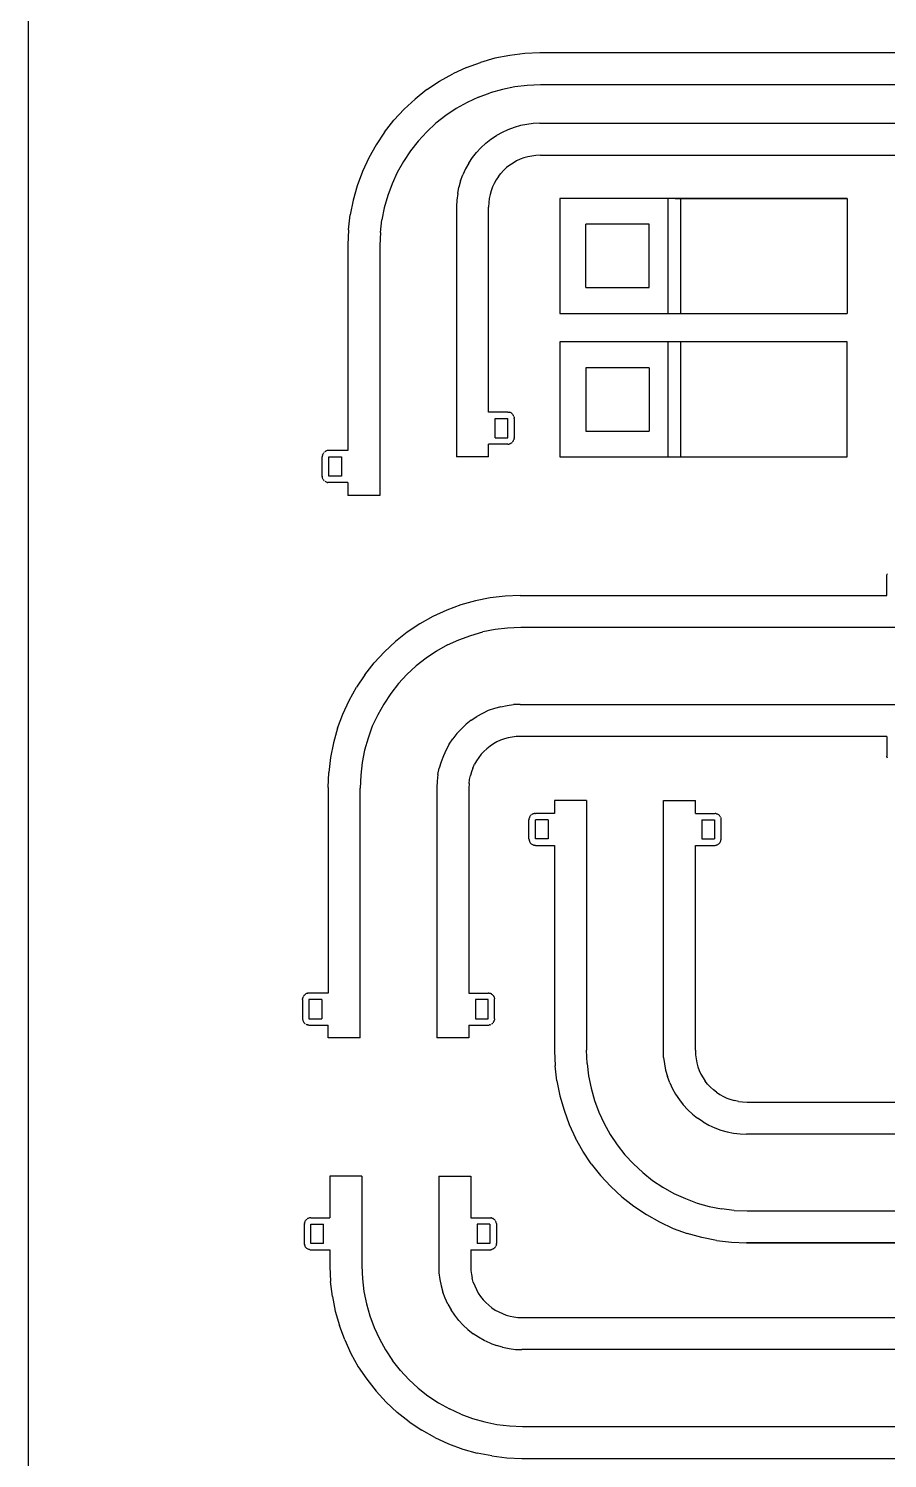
# Model space of a CAD drawing. Extents: x 317 to 717, y -631 to 169.
# Drawn here: x 317.2 to 384.3, y -44.5 to 67.1 of the extents above; entities that cross this region are included whole.
import ezdxf

# ---------------------------------------------------------------- set-up
doc = ezdxf.new("R2010")
doc.units = 0
doc.header["$MEASUREMENT"] = 0
doc.layers.get('0').update_dxf_attribs({"linetype": 'CONTINUOUS'})

msp = doc.modelspace()

# ---------------------------------------------------------------- linework, layer by layer
at = {"color": 1}
for p, q in [((358.66, 53.89), (358.66, 44.89)), ((381.11, 53.89), (358.66, 53.89)), ((367.66, 53.89), (381.11, 53.89)), ((381.11, 53.89), (381.11, 44.89)), ((360.69, 46.92), (360.69, 51.87)), ((365.64, 51.87), (360.69, 51.87)), ((365.64, 46.92), (365.64, 51.87)), ((360.69, 46.92), (365.64, 46.92)), ((358.66, 44.89), (381.11, 44.89)), ((358.66, 42.69), (358.66, 33.69)), ((381.11, 42.69), (358.66, 42.69)), ((381.11, 42.69), (367.66, 42.69)), ((381.11, 33.69), (381.11, 42.69)), ((360.69, 40.66), (360.69, 35.71)), ((365.64, 40.66), (360.69, 40.66)), ((365.64, 40.66), (365.64, 35.71)), ((354.6, 37.19), (353.1, 37.19)), ((354.6, 34.69), (353.1, 34.69)), ((360.69, 35.71), (365.64, 35.71)), ((342.1, 34.19), (340.6, 34.19)), ((358.66, 33.69), (381.11, 33.69)), ((342.1, 31.69), (340.6, 31.69)), ((384.21, 11.86), (384.21, 10.36)), ((358.25, 5.85), (356.75, 5.85)), ((340.56, -8.19), (339.06, -8.19))]:
    msp.add_line(p, q, dxfattribs=at)
at = {"color": 5}
for p, q in [((367.11, 53.89), (367.11, 44.89)), ((368.11, 44.89), (368.11, 53.89)), ((367.11, 42.69), (367.11, 33.69)), ((368.11, 33.69), (368.11, 42.69))]:
    msp.add_line(p, q, dxfattribs=at)
at = {"linetype": 'Continuous'}
msp.add_lwpolyline([(317.15, 168.7), (717.15, 168.7), (717.15, -631.3), (317.15, -631.3)], close=True, dxfattribs=at)
at = {"color": 1}
for points in [[(353.59, 64.83), (352.46, 64.51)], [(354.75, 65.06), (353.59, 64.83)], [(355.92, 65.2), (354.75, 65.06)], [(357.1, 65.25), (355.92, 65.2)], [(386.05, 65.25), (357.1, 65.25)], [(351.36, 64.1), (350.29, 63.61)], [(351.36, 64.1), (352.46, 64.51)], [(348.28, 62.38), (349.26, 63.04)], [(349.26, 63.04), (350.29, 63.61)], [(355.14, 62.59), (354.18, 62.4)], [(356.12, 62.71), (355.14, 62.59)], [(357.15, 62.75), (356.12, 62.71)], [(417.15, 62.75), (357.15, 62.75)], [(347.35, 61.65), (346.49, 60.85)], [(348.28, 62.38), (347.35, 61.65)], [(352.31, 61.79), (351.42, 61.38)], [(352.31, 61.79), (353.23, 62.13)], [(354.18, 62.4), (353.23, 62.13)], [(346.49, 60.85), (345.69, 59.99)], [(349.75, 60.36), (348.98, 59.75)], [(350.57, 60.9), (349.75, 60.36)], [(351.42, 61.38), (350.57, 60.9)], [(344.96, 59.06), (345.69, 59.99)], [(348.98, 59.75), (348.26, 59.08)], [(354.61, 59.25), (354.15, 59.04)], [(355.09, 59.43), (354.61, 59.25)], [(355.58, 59.57), (355.09, 59.43)], [(356.08, 59.67), (355.58, 59.57)], [(356.59, 59.73), (356.08, 59.67)], [(357.1, 59.75), (356.59, 59.73)], [(357.1, 59.75), (417.2, 59.75)], [(344.31, 58.08), (343.73, 57.06)], [(344.96, 59.06), (344.31, 58.08)], [(347.59, 58.36), (346.99, 57.59)], [(348.26, 59.08), (347.59, 58.36)], [(352.88, 58.19), (352.5, 57.84)], [(352.88, 58.19), (353.28, 58.5)], [(353.28, 58.5), (353.7, 58.79)], [(354.15, 59.04), (353.7, 58.79)], [(343.73, 57.06), (343.24, 55.99)], [(346.99, 57.59), (346.44, 56.78)], [(351.55, 56.64), (351.84, 57.07)], [(351.84, 57.07), (352.15, 57.47)], [(352.5, 57.84), (352.15, 57.47)], [(355.86, 57.05), (355.57, 56.94)], [(356.16, 57.13), (355.86, 57.05)], [(356.47, 57.19), (356.16, 57.13)], [(356.78, 57.23), (356.47, 57.19)], [(357.15, 57.25), (356.78, 57.23)], [(357.15, 57.25), (386.05, 57.25)], [(386.05, 57.25), (357.15, 57.24)], [(343.24, 55.99), (342.83, 54.88)], [(345.96, 55.92), (345.55, 55.03)], [(346.44, 56.78), (345.96, 55.92)], [(351.3, 56.2), (351.09, 55.73)], [(351.55, 56.64), (351.3, 56.2)], [(354.27, 56.07), (354.06, 55.84)], [(354.5, 56.29), (354.27, 56.07)], [(354.75, 56.48), (354.5, 56.29)], [(355.01, 56.65), (354.75, 56.48)], [(355.28, 56.81), (355.01, 56.65)], [(355.57, 56.94), (355.28, 56.81)], [(342.83, 54.88), (342.51, 53.75)], [(345.55, 55.03), (345.21, 54.11)], [(350.68, 54.26), (350.78, 54.76)], [(350.91, 55.25), (350.78, 54.76)], [(350.91, 55.25), (351.09, 55.73)], [(353.4, 54.78), (353.29, 54.48)], [(353.53, 55.06), (353.4, 54.78)], [(353.69, 55.33), (353.53, 55.06)], [(353.86, 55.6), (353.69, 55.33)], [(353.86, 55.6), (354.06, 55.84)], [(342.51, 53.75), (342.28, 52.59)], [(345.21, 54.11), (344.94, 53.16)], [(350.62, 53.76), (350.6, 53.25)], [(350.68, 54.26), (350.62, 53.76)], [(353.15, 53.87), (353.11, 53.56)], [(353.21, 54.18), (353.15, 53.87)], [(353.29, 54.48), (353.21, 54.18)], [(342.14, 51.42), (342.28, 52.59)], [(344.94, 53.16), (344.75, 52.2)], [(350.6, 53.25), (350.6, 33.69)], [(353.11, 53.56), (353.1, 53.2)], [(353.1, 37.19), (353.1, 53.2)], [(342.14, 51.42), (342.1, 50.25)], [(344.64, 51.23), (344.75, 52.2)], [(344.64, 51.23), (344.6, 50.2)], [(342.1, 50.25), (342.1, 34.19)], [(344.6, 50.2), (344.6, 30.69)], [(354.6, 37.19), (354.65, 37.19)], [(354.65, 37.19), (354.7, 37.18)], [(354.75, 37.17), (354.7, 37.18)], [(354.8, 37.15), (354.75, 37.17)], [(354.85, 37.13), (354.8, 37.15)], [(354.89, 37.1), (354.85, 37.13)], [(354.93, 37.06), (354.89, 37.1)], [(354.97, 37.03), (354.93, 37.06)], [(354.97, 37.03), (355, 36.99)], [(355.05, 36.9), (355.03, 36.94)], [(355.07, 36.85), (355.05, 36.9)], [(353.6, 35.19), (353.6, 36.69)], [(353.6, 36.69), (354.6, 36.69)], [(354.6, 35.19), (354.6, 36.69)], [(355.07, 36.85), (355.09, 36.8)], [(355.09, 36.8), (355.09, 36.75)], [(355.1, 36.69), (355.09, 36.75)], [(355.1, 36.69), (355.1, 35.19)], [(353.1, 33.69), (353.1, 34.69)], [(353.6, 35.19), (354.6, 35.19)], [(354.6, 34.69), (354.65, 34.7)], [(354.65, 34.7), (354.7, 34.7)], [(354.75, 34.72), (354.7, 34.7)], [(354.8, 34.74), (354.75, 34.72)], [(354.8, 34.74), (354.85, 34.76)], [(354.85, 34.76), (354.89, 34.79)], [(354.89, 34.79), (354.93, 34.82)], [(354.97, 34.86), (354.93, 34.82)], [(354.97, 34.86), (355, 34.9)], [(355.03, 34.94), (355, 34.9)], [(355.03, 34.94), (355.05, 34.99)], [(355.05, 34.99), (355.07, 35.04)], [(355.09, 35.09), (355.07, 35.04)], [(355.09, 35.14), (355.1, 35.19)], [(355.09, 35.14), (355.09, 35.09)], [(340.11, 33.8), (340.1, 33.75)], [(340.1, 33.75), (340.1, 33.69)], [(340.1, 32.19), (340.1, 33.69)], [(340.12, 33.85), (340.11, 33.8)], [(340.12, 33.85), (340.14, 33.9)], [(340.14, 33.9), (340.16, 33.94)], [(340.19, 33.99), (340.16, 33.94)], [(340.22, 34.03), (340.26, 34.06)], [(340.3, 34.1), (340.35, 34.13)], [(340.35, 34.13), (340.39, 34.15)], [(340.44, 34.17), (340.39, 34.15)], [(340.49, 34.18), (340.44, 34.17)], [(340.54, 34.19), (340.49, 34.18)], [(340.6, 34.19), (340.54, 34.19)], [(340.6, 33.69), (341.6, 33.69)], [(340.6, 32.19), (340.6, 33.69)], [(341.6, 33.69), (341.6, 32.19)], [(353.1, 33.69), (350.6, 33.69)], [(340.1, 32.19), (340.1, 32.14)], [(340.11, 32.09), (340.1, 32.14)], [(340.12, 32.04), (340.11, 32.09)], [(340.14, 31.99), (340.12, 32.04)], [(340.16, 31.94), (340.14, 31.99)], [(340.19, 31.9), (340.16, 31.94)], [(340.19, 31.9), (340.22, 31.86)], [(340.22, 31.86), (340.26, 31.82)], [(340.3, 31.79), (340.35, 31.76)], [(340.39, 31.74), (340.35, 31.76)], [(340.44, 31.72), (340.39, 31.74)], [(340.49, 31.7), (340.44, 31.72)], [(340.49, 31.7), (340.54, 31.7)], [(340.6, 31.69), (340.54, 31.7)], [(341.6, 32.19), (340.6, 32.19)], [(342.1, 31.69), (342.1, 30.69)], [(344.6, 30.69), (342.1, 30.69)], [(384.21, 24.36), (384.22, 24.42)], [(384.21, 22.86), (384.21, 24.36)], [(384.22, 24.47), (384.24, 24.52)], [(384.22, 24.42), (384.22, 24.47)], [(384.26, 24.57), (384.24, 24.52)], [(352.06, 22.45), (350.93, 22.13)], [(353.22, 22.68), (352.06, 22.45)], [(354.38, 22.82), (353.22, 22.68)], [(355.56, 22.86), (354.38, 22.82)], [(355.56, 22.86), (384.21, 22.86)], [(348.75, 21.23), (347.72, 20.65)], [(349.82, 21.72), (348.75, 21.23)], [(350.93, 22.13), (349.82, 21.72)], [(347.72, 20.65), (346.74, 20)], [(353.61, 20.21), (352.64, 20.02)], [(354.58, 20.32), (353.61, 20.21)], [(355.61, 20.36), (354.58, 20.32)], [(415.62, 20.36), (355.61, 20.36)], [(345.82, 19.27), (344.96, 18.47)], [(346.74, 20), (345.82, 19.27)], [(349.89, 19), (349.03, 18.52)], [(349.89, 19), (350.78, 19.41)], [(350.78, 19.41), (351.7, 19.75)], [(351.7, 19.75), (352.64, 20.02)], [(344.96, 18.47), (344.16, 17.61)], [(348.22, 17.97), (347.44, 17.37)], [(349.03, 18.52), (348.22, 17.97)], [(343.43, 16.68), (344.16, 17.61)], [(347.44, 17.37), (346.72, 16.7)], [(342.2, 14.67), (342.77, 15.7)], [(343.43, 16.68), (342.77, 15.7)], [(346.06, 15.98), (345.45, 15.21)], [(346.72, 16.7), (346.06, 15.98)], [(341.7, 13.6), (342.2, 14.67)], [(345.45, 15.21), (344.91, 14.39)], [(341.3, 12.5), (341.7, 13.6)], [(344.43, 13.54), (344.01, 12.65)], [(344.91, 14.39), (344.43, 13.54)], [(351.74, 13.12), (352.17, 13.41)], [(352.61, 13.65), (352.17, 13.41)], [(353.07, 13.87), (352.61, 13.65)], [(353.55, 14.05), (353.07, 13.87)], [(354.04, 14.18), (353.55, 14.05)], [(354.04, 14.18), (354.54, 14.28)], [(354.54, 14.28), (355.05, 14.34)], [(355.56, 14.36), (355.05, 14.34)], [(355.56, 14.36), (415.67, 14.36)], [(341.3, 12.5), (340.98, 11.37)], [(344.01, 12.65), (343.68, 11.73)], [(350.62, 12.08), (350.97, 12.46)], [(350.97, 12.46), (351.34, 12.81)], [(351.74, 13.12), (351.34, 12.81)], [(340.98, 11.37), (340.75, 10.21)], [(343.68, 11.73), (343.41, 10.78)], [(350.02, 11.26), (349.77, 10.81)], [(350.02, 11.26), (350.3, 11.68)], [(350.62, 12.08), (350.3, 11.68)], [(353.47, 11.27), (353.21, 11.1)], [(353.75, 11.43), (353.47, 11.27)], [(354.03, 11.56), (353.75, 11.43)], [(354.33, 11.67), (354.03, 11.56)], [(354.63, 11.75), (354.33, 11.67)], [(354.94, 11.81), (354.63, 11.75)], [(355.25, 11.85), (354.94, 11.81)], [(355.61, 11.86), (355.25, 11.85)], [(384.21, 11.86), (355.61, 11.86)], [(340.75, 10.21), (340.61, 9.04)], [(343.41, 10.78), (343.22, 9.82)], [(349.56, 10.35), (349.38, 9.87)], [(349.77, 10.81), (349.56, 10.35)], [(352.33, 10.21), (352.15, 9.95)], [(352.52, 10.46), (352.33, 10.21)], [(352.73, 10.69), (352.52, 10.46)], [(352.97, 10.9), (352.73, 10.69)], [(353.21, 11.1), (352.97, 10.9)], [(384.21, 10.36), (384.22, 10.31)], [(384.22, 10.26), (384.22, 10.31)], [(384.22, 10.26), (384.24, 10.21)], [(384.26, 10.16), (384.24, 10.21)], [(340.56, 7.86), (340.61, 9.04)], [(343.22, 9.82), (343.1, 8.84)], [(349.14, 8.88), (349.24, 9.38)], [(349.38, 9.87), (349.24, 9.38)], [(351.76, 9.1), (351.67, 8.8)], [(351.87, 9.39), (351.76, 9.1)], [(351.87, 9.39), (352, 9.68)], [(352.15, 9.95), (352, 9.68)], [(340.56, 7.86), (340.56, -8.19)], [(343.1, 8.84), (343.06, 7.81)], [(349.08, 8.37), (349.06, 7.86)], [(349.06, 7.86), (349.06, -11.69)], [(349.14, 8.88), (349.08, 8.37)], [(351.58, 8.18), (351.56, 7.81)], [(351.58, 8.18), (351.61, 8.49)], [(351.61, 8.49), (351.67, 8.8)], [(343.06, -11.69), (343.06, 7.81)], [(351.56, 7.81), (351.56, -8.19)], [(360.75, 6.84), (358.25, 6.85)], [(358.25, 6.85), (358.25, 5.85)], [(360.75, 6.85), (360.75, -12.66)], [(366.75, 6.85), (369.25, 6.85)], [(366.75, -12.71), (366.75, 6.85)], [(369.25, 5.85), (369.25, 6.85)], [(356.32, 5.6), (356.3, 5.55)], [(356.32, 5.6), (356.35, 5.64)], [(356.35, 5.64), (356.38, 5.68)], [(356.38, 5.68), (356.42, 5.72)], [(356.46, 5.75), (356.42, 5.72)], [(356.5, 5.78), (356.55, 5.8)], [(356.6, 5.82), (356.55, 5.8)], [(356.65, 5.84), (356.6, 5.82)], [(356.7, 5.84), (356.65, 5.84)], [(356.7, 5.84), (356.75, 5.85)], [(369.25, 5.85), (370.75, 5.85)], [(370.75, 5.85), (370.81, 5.84)], [(370.86, 5.84), (370.81, 5.84)], [(370.91, 5.82), (370.86, 5.84)], [(370.91, 5.82), (370.96, 5.8)], [(370.96, 5.8), (371, 5.78)], [(371, 5.78), (371.05, 5.75)], [(371.05, 5.75), (371.09, 5.72)], [(371.13, 5.68), (371.09, 5.72)], [(371.16, 5.64), (371.13, 5.68)], [(371.19, 5.6), (371.16, 5.64)], [(371.21, 5.55), (371.19, 5.6)], [(356.26, 5.4), (356.25, 5.35)], [(356.25, 3.85), (356.25, 5.35)], [(356.26, 5.4), (356.27, 5.45)], [(356.27, 5.45), (356.28, 5.5)], [(356.3, 5.55), (356.28, 5.5)], [(356.75, 3.85), (356.75, 5.35)], [(357.75, 5.35), (356.75, 5.35)], [(357.75, 5.35), (357.75, 3.85)], [(369.75, 5.35), (369.75, 3.85)], [(369.75, 5.35), (370.75, 5.35)], [(370.75, 5.35), (370.75, 3.85)], [(371.21, 5.55), (371.23, 5.5)], [(371.23, 5.5), (371.24, 5.45)], [(371.24, 5.45), (371.25, 5.4)], [(371.25, 5.4), (371.25, 5.35)], [(371.25, 5.35), (371.25, 3.85)], [(356.25, 3.85), (356.26, 3.79)], [(356.26, 3.79), (356.27, 3.74)], [(356.27, 3.74), (356.28, 3.69)], [(356.28, 3.69), (356.3, 3.64)], [(356.3, 3.64), (356.32, 3.6)], [(356.32, 3.6), (356.35, 3.55)], [(356.35, 3.55), (356.38, 3.51)], [(356.42, 3.47), (356.38, 3.51)], [(356.42, 3.47), (356.46, 3.44)], [(356.5, 3.41), (356.46, 3.44)], [(356.55, 3.39), (356.5, 3.41)], [(356.6, 3.37), (356.55, 3.39)], [(356.6, 3.37), (356.65, 3.36)], [(356.7, 3.35), (356.65, 3.36)], [(357.75, 3.85), (356.75, 3.85)], [(369.75, 3.85), (370.75, 3.85)], [(370.81, 3.35), (370.86, 3.36)], [(370.86, 3.36), (370.91, 3.37)], [(370.96, 3.39), (370.91, 3.37)], [(370.96, 3.39), (371, 3.41)], [(371.05, 3.44), (371, 3.41)], [(371.09, 3.47), (371.05, 3.44)], [(371.13, 3.51), (371.09, 3.47)], [(371.16, 3.55), (371.13, 3.51)], [(371.19, 3.6), (371.16, 3.55)], [(371.19, 3.6), (371.21, 3.64)], [(371.21, 3.64), (371.23, 3.69)], [(371.23, 3.69), (371.24, 3.74)], [(371.24, 3.74), (371.25, 3.79)], [(371.25, 3.85), (371.25, 3.79)], [(356.75, 3.35), (356.7, 3.35)], [(356.75, 3.35), (358.25, 3.35)], [(358.25, 3.35), (358.25, -12.71)], [(369.25, 3.35), (370.75, 3.35)], [(369.25, -12.66), (369.25, 3.35)], [(370.75, 3.35), (370.81, 3.35)], [(338.56, -8.64), (338.57, -8.59)], [(338.56, -8.69), (338.56, -8.64)], [(338.56, -8.69), (338.56, -10.19)], [(338.59, -8.54), (338.57, -8.59)], [(338.59, -8.54), (338.6, -8.49)], [(338.63, -8.44), (338.6, -8.49)], [(338.66, -8.4), (338.63, -8.44)], [(338.69, -8.36), (338.66, -8.4)], [(338.69, -8.36), (338.73, -8.32)], [(338.77, -8.29), (338.73, -8.32)], [(338.77, -8.29), (338.81, -8.26)], [(338.86, -8.23), (338.81, -8.26)], [(338.91, -8.21), (338.86, -8.23)], [(338.91, -8.21), (338.96, -8.2)], [(339.01, -8.19), (338.96, -8.2)], [(339.06, -8.19), (339.01, -8.19)], [(339.06, -8.69), (339.06, -10.19)], [(340.06, -8.69), (339.06, -8.69)], [(340.06, -8.69), (340.06, -10.19)], [(351.56, -8.19), (353.06, -8.19)], [(351.56, -8.19), (351.56, -8.19)], [(352.06, -8.69), (352.06, -10.19)], [(353.06, -8.69), (352.06, -8.69)], [(353.11, -8.19), (353.06, -8.19)], [(353.06, -10.19), (353.06, -8.69)], [(353.11, -8.19), (353.17, -8.2)], [(353.17, -8.2), (353.22, -8.21)], [(353.22, -8.21), (353.26, -8.23)], [(353.31, -8.26), (353.26, -8.23)], [(353.36, -8.29), (353.31, -8.26)], [(353.4, -8.32), (353.36, -8.29)], [(353.4, -8.32), (353.43, -8.36)], [(353.43, -8.36), (353.47, -8.4)], [(353.47, -8.4), (353.49, -8.44)], [(353.49, -8.44), (353.52, -8.49)], [(353.52, -8.49), (353.54, -8.54)], [(353.54, -8.54), (353.55, -8.59)], [(353.55, -8.59), (353.56, -8.64)], [(353.56, -8.69), (353.56, -8.64)], [(353.56, -10.19), (353.56, -8.69)], [(338.56, -10.19), (338.56, -10.24)], [(338.56, -10.24), (338.57, -10.29)], [(338.57, -10.29), (338.59, -10.34)], [(338.59, -10.34), (338.6, -10.39)], [(338.6, -10.39), (338.63, -10.44)], [(338.63, -10.44), (338.66, -10.48)], [(338.66, -10.48), (338.69, -10.52)], [(338.69, -10.52), (338.73, -10.56)], [(338.77, -10.59), (338.73, -10.56)], [(338.81, -10.62), (338.86, -10.65)], [(338.86, -10.65), (338.91, -10.67)], [(338.96, -10.68), (338.91, -10.67)], [(339.01, -10.69), (338.96, -10.68)], [(339.06, -10.69), (339.01, -10.69)], [(339.06, -10.19), (340.06, -10.19)], [(339.06, -10.69), (340.56, -10.69)], [(340.56, -11.69), (340.56, -10.69)], [(351.56, -10.69), (353.06, -10.69)], [(351.56, -10.69), (351.56, -11.69)], [(352.06, -10.19), (353.06, -10.19)], [(352.06, -10.69), (352.06, -10.69)], [(353.06, -10.69), (353.11, -10.69)], [(353.11, -10.69), (353.17, -10.68)], [(353.22, -10.67), (353.17, -10.68)], [(353.22, -10.67), (353.26, -10.65)], [(353.36, -10.59), (353.31, -10.62)], [(353.36, -10.59), (353.4, -10.56)], [(353.4, -10.56), (353.43, -10.52)], [(353.47, -10.48), (353.43, -10.52)], [(353.47, -10.48), (353.49, -10.44)], [(353.49, -10.44), (353.52, -10.39)], [(353.52, -10.39), (353.54, -10.34)], [(353.55, -10.29), (353.54, -10.34)], [(353.56, -10.24), (353.55, -10.29)], [(353.56, -10.19), (353.56, -10.24)], [(343.06, -11.69), (340.56, -11.69)], [(340.56, -11.69), (340.56, -11.69)], [(351.56, -11.69), (349.06, -11.69)], [(351.56, -11.69), (351.56, -11.69)], [(358.25, -12.71), (358.3, -13.88)], [(360.79, -13.69), (360.75, -12.66)], [(366.77, -13.22), (366.75, -12.71)], [(366.77, -13.22), (366.83, -13.72)], [(369.25, -12.66), (369.27, -13.02)], [(369.27, -13.02), (369.31, -13.33)], [(369.31, -13.33), (369.37, -13.64)], [(358.44, -15.05), (358.3, -13.88)], [(360.79, -13.69), (360.91, -14.66)], [(366.83, -13.72), (366.93, -14.22)], [(366.93, -14.22), (367.07, -14.72)], [(369.37, -13.64), (369.45, -13.94)], [(369.45, -13.94), (369.56, -14.24)], [(369.56, -14.24), (369.69, -14.52)], [(358.44, -15.05), (358.67, -16.21)], [(360.91, -14.66), (361.1, -15.62)], [(361.1, -15.62), (361.37, -16.57)], [(367.25, -15.19), (367.07, -14.72)], [(367.25, -15.19), (367.46, -15.66)], [(369.69, -14.52), (369.85, -14.8)], [(369.85, -14.8), (370.02, -15.06)], [(370.21, -15.3), (370.02, -15.06)], [(370.21, -15.3), (370.43, -15.53)], [(370.43, -15.53), (370.66, -15.75)], [(358.67, -16.21), (358.99, -17.34)], [(361.37, -16.57), (361.71, -17.49)], [(367.46, -15.66), (367.71, -16.1)], [(367.71, -16.1), (368, -16.53)], [(368, -16.53), (368.31, -16.93)], [(370.9, -15.94), (370.66, -15.75)], [(370.9, -15.94), (371.17, -16.12)], [(371.17, -16.12), (371.44, -16.27)], [(371.44, -16.27), (371.72, -16.4)], [(371.72, -16.4), (372.02, -16.51)], [(372.02, -16.51), (372.32, -16.59)], [(372.63, -16.66), (372.32, -16.59)], [(372.63, -16.66), (372.94, -16.69)], [(372.94, -16.69), (373.3, -16.71)], [(373.3, -16.71), (402.21, -16.71)], [(373.3, -16.71), (384.04, -16.71)], [(358.99, -17.34), (359.4, -18.45)], [(361.71, -17.49), (362.12, -18.38)], [(368.31, -16.93), (368.66, -17.3)], [(368.66, -17.3), (369.03, -17.65)], [(369.03, -17.65), (369.43, -17.97)], [(359.4, -18.45), (359.89, -19.52)], [(362.12, -18.38), (362.6, -19.24)], [(369.86, -18.25), (369.43, -17.97)], [(369.86, -18.25), (370.3, -18.5)], [(370.3, -18.5), (370.77, -18.71)], [(370.77, -18.71), (371.25, -18.89)], [(371.25, -18.89), (371.74, -19.03)], [(360.46, -20.54), (359.89, -19.52)], [(362.6, -19.24), (363.14, -20.05)], [(363.14, -20.05), (363.75, -20.82)], [(371.74, -19.03), (372.24, -19.13)], [(372.24, -19.13), (372.74, -19.19)], [(372.74, -19.19), (373.25, -19.21)], [(433.36, -19.21), (373.25, -19.21)], [(361.12, -21.52), (360.46, -20.54)], [(363.75, -20.82), (364.42, -21.54)], [(361.12, -21.52), (361.85, -22.45)], [(365.14, -22.21), (364.42, -21.54)], [(365.14, -22.21), (365.91, -22.82)], [(343.2, -22.5), (340.7, -22.5)], [(340.7, -22.5), (340.7, -25.75)], [(343.2, -22.5), (343.2, -29.49)], [(349.2, -22.5), (351.7, -22.5)], [(349.2, -22.5), (349.2, -29.54)], [(351.7, -22.5), (351.7, -25.75)], [(361.85, -22.45), (362.65, -23.31)], [(362.65, -23.31), (363.51, -24.11)], [(365.91, -22.82), (366.72, -23.36)], [(366.72, -23.36), (367.58, -23.84)], [(363.51, -24.11), (364.44, -24.84)], [(367.58, -23.84), (368.47, -24.25)], [(368.47, -24.25), (369.39, -24.59)], [(364.44, -24.84), (365.42, -25.5)], [(365.42, -25.5), (366.44, -26.07)], [(369.39, -24.59), (370.34, -24.86)], [(370.34, -24.86), (371.3, -25.05)], [(372.27, -25.17), (371.3, -25.05)], [(372.27, -25.17), (373.3, -25.21)], [(373.3, -25.21), (433.31, -25.21)], [(338.71, -26.19), (338.7, -26.25)], [(338.7, -27.75), (338.7, -26.25)], [(338.73, -26.09), (338.71, -26.14)], [(338.71, -26.19), (338.71, -26.14)], [(338.75, -26.04), (338.73, -26.09)], [(338.77, -26), (338.75, -26.04)], [(338.77, -26), (338.8, -25.95)], [(338.8, -25.95), (338.83, -25.91)], [(338.83, -25.91), (338.87, -25.87)], [(338.87, -25.87), (338.91, -25.84)], [(338.95, -25.81), (338.91, -25.84)], [(339, -25.79), (338.95, -25.81)], [(339.05, -25.77), (339, -25.79)], [(339.1, -25.76), (339.05, -25.77)], [(339.15, -25.75), (339.1, -25.76)], [(339.2, -25.75), (339.15, -25.75)], [(339.2, -25.75), (340.7, -25.75)], [(339.2, -26.25), (340.2, -26.25)], [(339.2, -27.75), (339.2, -26.25)], [(340.2, -27.75), (340.2, -26.25)], [(351.7, -25.75), (353.2, -25.75)], [(351.7, -25.75), (351.7, -25.75)], [(352.2, -25.75), (352.2, -25.75)], [(352.2, -26.25), (352.2, -27.75)], [(353.2, -26.25), (352.2, -26.25)], [(353.2, -25.75), (353.26, -25.75)], [(353.2, -26.25), (353.2, -27.75)], [(353.31, -25.76), (353.26, -25.75)], [(353.31, -25.76), (353.36, -25.77)], [(353.36, -25.77), (353.41, -25.79)], [(353.45, -25.81), (353.41, -25.79)], [(353.5, -25.84), (353.45, -25.81)], [(353.54, -25.87), (353.5, -25.84)], [(353.58, -25.91), (353.54, -25.87)], [(353.61, -25.95), (353.58, -25.91)], [(353.61, -25.95), (353.64, -26)], [(353.66, -26.04), (353.64, -26)], [(353.68, -26.09), (353.66, -26.04)], [(353.69, -26.14), (353.68, -26.09)], [(353.7, -26.19), (353.69, -26.14)], [(353.7, -26.19), (353.7, -26.25)], [(353.7, -26.25), (353.7, -27.75)], [(366.44, -26.07), (367.51, -26.57)], [(367.51, -26.57), (368.62, -26.97)], [(338.71, -27.8), (338.7, -27.75)], [(338.71, -27.8), (338.71, -27.85)], [(338.73, -27.9), (338.71, -27.85)], [(338.73, -27.9), (338.75, -27.95)], [(340.2, -27.75), (339.2, -27.75)], [(353.2, -27.75), (352.2, -27.75)], [(353.68, -27.9), (353.66, -27.95)], [(353.69, -27.85), (353.68, -27.9)], [(353.7, -27.8), (353.69, -27.85)], [(353.7, -27.8), (353.7, -27.75)], [(369.75, -27.29), (368.62, -26.97)], [(370.91, -27.52), (369.75, -27.29)], [(370.91, -27.52), (372.08, -27.66)], [(372.08, -27.66), (373.25, -27.71)], [(373.25, -27.71), (394.4, -27.71)], [(402.21, -27.71), (373.25, -27.71)], [(338.75, -27.95), (338.77, -28)], [(338.8, -28.04), (338.77, -28)], [(338.83, -28.08), (338.8, -28.04)], [(338.87, -28.12), (338.83, -28.08)], [(338.87, -28.12), (338.91, -28.15)], [(338.95, -28.18), (338.91, -28.15)], [(339, -28.2), (338.95, -28.18)], [(339.05, -28.22), (339, -28.2)], [(339.1, -28.23), (339.05, -28.22)], [(339.1, -28.23), (339.15, -28.24)], [(339.15, -28.24), (339.2, -28.25)], [(339.2, -28.25), (340.7, -28.25)], [(340.7, -28.25), (340.7, -29.54)], [(351.7, -28.24), (351.7, -29.49)], [(351.7, -28.25), (353.2, -28.25)], [(352.2, -28.25), (352.2, -28.25)], [(353.2, -28.25), (353.26, -28.24)], [(353.31, -28.23), (353.26, -28.24)], [(353.31, -28.23), (353.36, -28.22)], [(353.36, -28.22), (353.41, -28.2)], [(353.45, -28.18), (353.41, -28.2)], [(353.45, -28.18), (353.5, -28.15)], [(353.5, -28.15), (353.54, -28.12)], [(353.58, -28.08), (353.54, -28.12)], [(353.58, -28.08), (353.61, -28.04)], [(353.64, -28), (353.61, -28.04)], [(353.64, -28), (353.66, -27.95)], [(340.7, -29.54), (340.75, -30.72)], [(343.2, -29.49), (343.24, -30.52)], [(349.2, -29.54), (349.22, -30.05)], [(349.22, -30.05), (349.28, -30.56)], [(351.7, -29.49), (351.72, -29.85)], [(351.72, -29.85), (351.76, -30.17)], [(340.89, -31.89), (340.75, -30.72)], [(343.24, -30.52), (343.36, -31.49)], [(349.28, -30.56), (349.38, -31.06)], [(349.38, -31.06), (349.52, -31.55)], [(351.76, -30.17), (351.82, -30.47)], [(351.9, -30.78), (351.82, -30.47)], [(351.9, -30.78), (352.01, -31.07)], [(352.01, -31.07), (352.14, -31.35)], [(340.89, -31.89), (341.12, -33.04)], [(343.36, -31.49), (343.55, -32.46)], [(349.7, -32.03), (349.52, -31.55)], [(349.91, -32.49), (349.7, -32.03)], [(352.14, -31.35), (352.29, -31.63)], [(352.29, -31.63), (352.47, -31.89)], [(352.47, -31.89), (352.66, -32.14)], [(352.66, -32.14), (352.88, -32.37)], [(352.88, -32.37), (353.11, -32.58)], [(341.12, -33.04), (341.44, -34.17)], [(343.55, -32.46), (343.82, -33.4)], [(343.82, -33.4), (344.16, -34.32)], [(349.91, -32.49), (350.16, -32.94)], [(350.45, -33.36), (350.16, -32.94)], [(350.76, -33.76), (350.45, -33.36)], [(353.11, -32.58), (353.35, -32.77)], [(353.35, -32.77), (353.61, -32.95)], [(353.61, -32.95), (353.89, -33.1)], [(353.89, -33.1), (354.17, -33.23)], [(354.17, -33.23), (354.47, -33.34)], [(354.47, -33.34), (354.77, -33.43)], [(354.77, -33.43), (355.08, -33.49)], [(355.08, -33.49), (355.39, -33.53)], [(341.85, -35.28), (341.44, -34.17)], [(344.16, -34.32), (344.57, -35.21)], [(350.76, -33.76), (351.11, -34.14)], [(351.11, -34.14), (351.48, -34.48)], [(351.48, -34.48), (351.88, -34.8)], [(355.39, -33.53), (355.75, -33.54)], [(355.75, -33.54), (441.37, -33.54)], [(341.85, -35.28), (342.34, -36.35)], [(344.57, -35.21), (345.05, -36.07)], [(352.31, -35.08), (351.88, -34.8)], [(352.75, -35.33), (352.31, -35.08)], [(353.22, -35.54), (352.75, -35.33)], [(353.22, -35.54), (353.7, -35.72)], [(354.19, -35.86), (353.7, -35.72)], [(342.34, -36.35), (342.91, -37.38)], [(345.05, -36.07), (345.59, -36.89)], [(354.19, -35.86), (354.69, -35.96)], [(354.69, -35.96), (355.19, -36.02)], [(355.19, -36.02), (355.7, -36.04)], [(443.99, -36.04), (355.7, -36.04)], [(342.91, -37.38), (343.57, -38.36)], [(346.2, -37.66), (345.59, -36.89)], [(346.2, -37.66), (346.87, -38.38)], [(343.57, -38.36), (344.3, -39.28)], [(346.87, -38.38), (347.59, -39.04)], [(347.59, -39.04), (348.36, -39.65)], [(344.3, -39.28), (345.1, -40.15)], [(345.96, -40.95), (345.1, -40.15)], [(348.36, -39.65), (349.17, -40.2)], [(349.17, -40.2), (350.03, -40.68)], [(346.89, -41.67), (345.96, -40.95)], [(350.92, -41.09), (350.03, -40.68)], [(350.92, -41.09), (351.84, -41.43)], [(346.89, -41.67), (347.87, -42.33)], [(348.89, -42.9), (347.87, -42.33)], [(351.84, -41.43), (352.79, -41.69)], [(352.79, -41.69), (353.75, -41.88)], [(353.75, -41.88), (354.72, -42)], [(354.72, -42), (355.75, -42.04)], [(355.75, -42.04), (443.99, -42.04)], [(348.89, -42.9), (349.96, -43.4)], [(349.96, -43.4), (351.07, -43.81)], [(351.07, -43.81), (352.2, -44.13)], [(353.36, -44.35), (352.2, -44.13)], [(353.36, -44.35), (354.53, -44.49)], [(354.53, -44.49), (355.7, -44.54)], [(355.7, -44.54), (441.36, -44.54)]]:
    msp.add_lwpolyline(points, dxfattribs=at)

doc.saveas('drawing.dxf')
